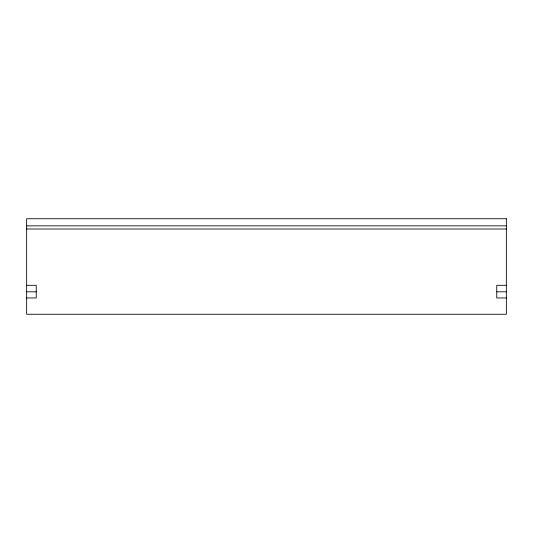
<?xml version="1.0" encoding="UTF-8"?>
<svg xmlns="http://www.w3.org/2000/svg" width="533" height="533" viewBox="0 0 533 533"><rect width="100%" height="100%" fill="white"/><g stroke="black" fill="none" stroke-linecap="round" stroke-linejoin="round"><path stroke-width="0.8" d="M26.65 225.852L506.35 225.852M26.65 229.01L506.35 229.01M26.65 285.308L36.244 285.308L36.244 297.96L26.65 297.96M506.35 285.308L496.756 285.308L496.756 297.96L506.35 297.96M26.65 291.811L36.244 291.811M496.756 291.811L506.35 291.811M506.35 218.743L26.65 218.743L26.65 314.257L506.35 314.257L506.35 218.743"/></g></svg>
